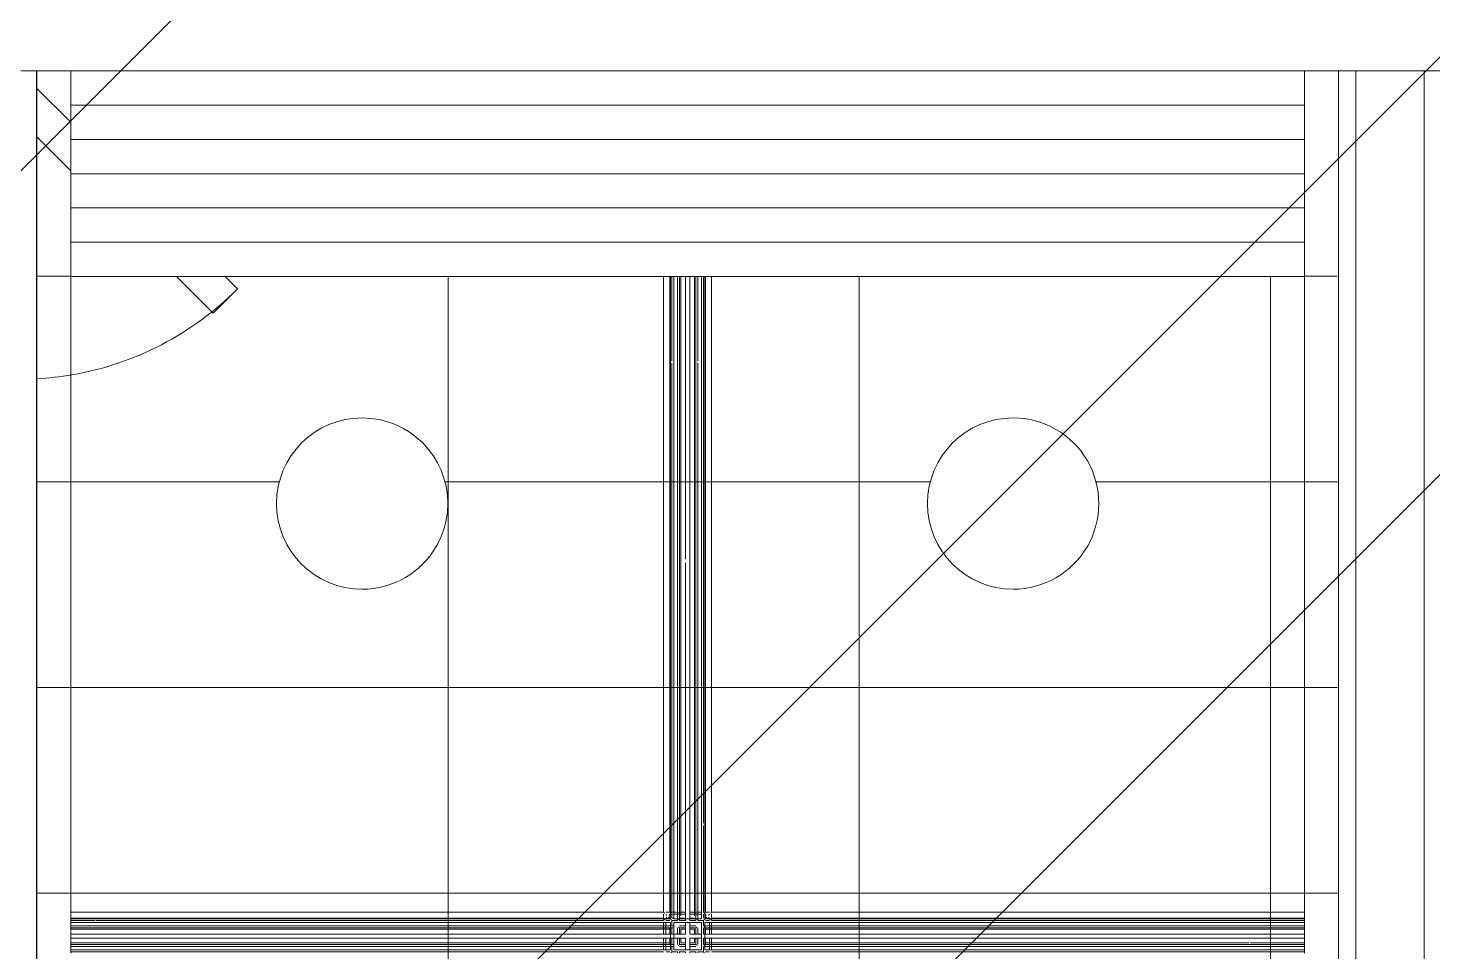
# Model space of a CAD drawing. Header units: millimetres. Extents: x -57519 to 497916, y -349472 to 446842.
# Drawn here: x 316665 to 318715, y 40997 to 42345 of the extents above; entities that cross this region are included whole.
import ezdxf

# ---------------------------------------------------------------- set-up
doc = ezdxf.new("R2010")
doc.units = ezdxf.units.MM
for name, color, linetype, lineweight in [('A-CLNG', 13, 'Continuous', 5), ('A-CLNG-PATT', 13, 'Continuous', 5), ('A-DETL-GENF', 92, 'Continuous', 5), ('A-DOOR', 31, 'Continuous', 5), ('A-DOOR-FRAM', 31, 'Continuous', 5), ('A-FLOR', 192, 'Continuous', 5), ('A-FLOR-PATT', 8, 'Continuous', 5), ('A-WALL', 113, 'Continuous', 20), ('E-LITE-EQPM', 33, 'Continuous', 5)]:
    doc.layers.add(name, color=color, linetype=linetype, lineweight=lineweight)

# ---------------------------------------------------------------- blocks, each defined once
blk = doc.blocks.new('DLN-Access Panel__AP01_ - _AP04a_ 450 x 650 _WH_-16057185-SITE COVERAGE')
at = {"layer": 'A-DOOR'}
for p, q in [((75, 350), (93.2, 368.2)), ((93.2, 368.2), (128.6, 332.8)), ((128.6, 332.8), (75, 279.3)), ((-200, 75), (-150, 125)), ((-79.3, 125), (-129.3, 75)), ((-225, 50), (-187.5, 50)), ((-187.5, 50), (-225, 50)), ((-225, 50), (-187.5, 50)), ((-187.5, 50), (-225, 50)), ((-189.6, 14.6), (-225, 50)), ((235, 50), (-225, 50)), ((-225, 50), (-187.5, 50)), ((-187.5, 50), (-225, 50)), ((-225, 50), (265, 50)), ((-187.5, 50), (225, 50)), ((225, 50), (-187.5, 50)), ((-154.3, 50), (-164, 40.2)), ((225, 50), (235, 50)), ((235, 50), (225, 50)), ((250, 50), (235, 50)), ((265, 50), (250, 50)), ((-166.6, 37.7), (-189.6, 14.6)), ((250, -50), (-225, -50)), ((-200, -50), (-225, -50)), ((-225, -50), (235, -50)), ((-200, -50), (-225, -50)), ((235, -60), (-225, -60)), ((-225, -60), (235, -60)), ((235, -60), (-225, -60)), ((-225, -60), (250.7, -60)), ((198.3, -50), (-200, -50)), ((198.3, -50), (-200, -50)), ((235, -50), (200, -50)), ((235, -50), (200, -50)), ((235, -50), (235, -60)), ((235, -50), (235, -60)), ((250, -50), (235, -50)), ((250.7, -60), (235, -60)), ((265, -50), (250, -50)), ((265, -50), (250, -50)), ((265, -60), (250.7, -60)), ((250.7, -60), (265, -60)), ((265, -60), (265, -50)), ((265, -60), (265, -50))]:
    blk.add_line(p, q, dxfattribs=at)
for start, end in [(9.8006, 45), (3.2752, 9.8006)]:
    blk.add_arc((-225, 50), 450, start, end, dxfattribs=at)
at = {"layer": 'A-DOOR-FRAM'}
for p, q in [((-225, 0), (-225, 50)), ((-225, 50), (225, 50)), ((-225, 0), (-225, 50)), ((-225, 50), (-187.5, 50)), ((250, 50), (-225, 50)), ((-225, 50), (-187.5, 50)), ((-187.5, 50), (225, 50)), ((-187.5, 50), (225, 50)), ((225, 0), (225, 50)), ((225, 50), (235, 50)), ((225, 50), (225, 0)), ((235, 50), (250, 50)), ((250, 50), (250, -50)), ((250, -50), (250, 50)), ((225, 0), (-225, 0)), ((-200, 0), (200, 0)), ((200, 0), (-200, 0)), ((-200, 0), (198.3, 0)), ((200, -50), (200, 0)), ((200, 0), (200, -50)), ((200, 0), (225, 0)), ((-225, 0), (-200, 0)), ((-200, -50), (-200, 0)), ((-200, -50), (-200, 0)), ((-225, -50), (250, -50)), ((-225, -50), (-200, -50)), ((-200, -50), (200, -50)), ((200, -50), (-200, -50)), ((-200, -50), (198.3, -50)), ((200, -50), (235, -50)), ((235, -50), (250, -50))]:
    blk.add_line(p, q, dxfattribs=at)
blk = doc.blocks.new('Ceilings 10 - Ceilings 10-14177161-SITE COVERAGE')
at = {"layer": 'A-CLNG'}
for p, q in [((68829.3, 41982.5), (68829.3, 41055)), ((68830.8, 41982.5), (68829.3, 41982.5)), ((68829.3, 41982.5), (68829.3, 41982.5)), ((68829.3, 41982.5), (68830.8, 41982.5)), ((68839.3, 41982.5), (68830.8, 41982.5)), ((68833.8, 41982.5), (68832.3, 41982.5)), ((68832.3, 41982.5), (68833.8, 41982.5)), ((68839.3, 41982.5), (68833.8, 41982.5)), ((68833.8, 41982.5), (68836.8, 41982.5)), ((68836.8, 41982.5), (68838.3, 41982.5)), ((68838.3, 41982.5), (68838.3, 41055)), ((68838.3, 41982.5), (68838.3, 41982.5)), ((68838.3, 41982.5), (68839.8, 41982.5)), ((68839.3, 41045), (68839.3, 41982.5)), ((68839.3, 41055), (68839.3, 41982.5)), ((68839.3, 41982.5), (68843, 41982.5)), ((68889.3, 41982.5), (68839.3, 41982.5)), ((68839.3, 41982.5), (68839.3, 41045)), ((68839.3, 41982.5), (68839.3, 41055)), ((68843, 41982.5), (68839.8, 41982.5)), ((68841.3, 41982.5), (68839.8, 41982.5)), ((68843, 41982.5), (68841.3, 41982.5)), ((68841.3, 41982.5), (68841.3, 41859.1)), ((68844.3, 41982.5), (68861.3, 41982.5)), ((68850.8, 41982.5), (68844.3, 41982.5)), ((68844.3, 41982.5), (68884.3, 41982.5)), ((68884.3, 41982.5), (68844.3, 41982.5)), ((68844.3, 41045), (68844.3, 41982.5)), ((68844.3, 41982.5), (68844.3, 41045)), ((68849.3, 41055), (68849.3, 41982.5)), ((68849.3, 41982.5), (68854.3, 41982.5)), ((68849.3, 41982.5), (68849.3, 41055)), ((68850.8, 41982.5), (68852.2, 41982.5)), ((68852.2, 41982.5), (68852.3, 41982.5)), ((68852.3, 41055), (68852.3, 41982.5)), ((68854.3, 41982.5), (68852.3, 41982.5)), ((68852.3, 41982.5), (68852.3, 41049.5)), ((68854.3, 41049.5), (68854.3, 41982.5)), ((68854.3, 41982.5), (68854.3, 41049.5)), ((68861.3, 41570), (68861.3, 41982.5)), ((68861.3, 41982.5), (68867.3, 41982.5)), ((68861.3, 41982.5), (68861.3, 41570)), ((68867.3, 41055), (68867.3, 41982.5)), ((68867.3, 41982.5), (68884.3, 41982.5)), ((68867.3, 41982.5), (68867.3, 41049.5)), ((68874.3, 41049.5), (68874.3, 41982.5)), ((68874.3, 41982.5), (68879.3, 41982.5)), ((68876.3, 41982.5), (68874.3, 41982.5)), ((68874.3, 41982.5), (68874.3, 41049.5)), ((68876.3, 41982.5), (68876.3, 41055)), ((68876.3, 41049.5), (68876.3, 41982.5)), ((68876.3, 41982.5), (68876.3, 41982.5)), ((68876.3, 41982.5), (68877.8, 41982.5)), ((68884.3, 41982.5), (68877.8, 41982.5)), ((68879.3, 41982.5), (68879.3, 41859.1)), ((68879.3, 41982.5), (68879.3, 41859.1)), ((68884.3, 41982.5), (68884.3, 41045)), ((68884.3, 41982.5), (68884.3, 41045)), ((68888.8, 41982.5), (68887.3, 41982.5)), ((68887.3, 41982.5), (68887.3, 41184.8)), ((68888.8, 41982.5), (68890.2, 41982.5)), ((68889.3, 41045), (68889.3, 41982.5)), ((68894.8, 41982.5), (68889.3, 41982.5)), ((68897.8, 41982.5), (68889.3, 41982.5)), ((68889.3, 41982.5), (68889.3, 41045)), ((68889.3, 41982.5), (68889.3, 41055)), ((68889.3, 41982.5), (68889.3, 41055)), ((68890.2, 41982.5), (68890.3, 41982.5)), ((68890.3, 41055), (68890.3, 41982.5)), ((68890.3, 41982.5), (68891.8, 41982.5)), ((68891.8, 41982.5), (68894.8, 41982.5)), ((68894.8, 41982.5), (68896.3, 41982.5)), ((68896.3, 41982.5), (68894.8, 41982.5)), ((68897.8, 41982.5), (68898.5, 41982.5)), ((68899.3, 41982.5), (68897.8, 41982.5)), ((68898.5, 41982.5), (68899.2, 41982.5)), ((68899.2, 41982.5), (68899.3, 41982.5)), ((68899.3, 41055), (68899.3, 41982.5)), ((68841.3, 41856), (68841.3, 41055)), ((68879.3, 41856), (68879.3, 41055)), ((68879.3, 41856), (68879.3, 41055)), ((68861.3, 41049.5), (68861.3, 41564.7)), ((68861.3, 41564.7), (68861.3, 41055)), ((68887.3, 41181.5), (68887.3, 41055)), ((68829.3, 41055), (67964.3, 41055)), ((67964.3, 41054.2), (67964.3, 41055)), ((67964.3, 41055), (67964.3, 41054.8)), ((67964.3, 41054.8), (67964.3, 41053.5)), ((67964.3, 41053.5), (67964.3, 41054.2)), ((67964.3, 41045), (67964.3, 41053.5)), ((67964.3, 41050.5), (67964.3, 41052)), ((67964.3, 41052), (67964.3, 41050.5)), ((67964.3, 41047.5), (67964.3, 41050.5)), ((67964.3, 41050.5), (67964.3, 41045)), ((67964.3, 41046), (67964.3, 41047.5)), ((68829.3, 41046), (67964.3, 41046)), ((67964.3, 41044.5), (67964.3, 41046)), ((67964.3, 40995), (67964.3, 41045)), ((67964.3, 41045), (68839.3, 41045)), ((68839.3, 41045), (67964.3, 41045)), ((68829.3, 41045), (67964.3, 41045)), ((68829.3, 41045), (67964.3, 41045)), ((67964.3, 41044.5), (67964.3, 41043)), ((67999.3, 41043), (67964.3, 41043)), ((68829.3, 41043), (68000.6, 41043)), ((68829.3, 41050.5), (68829.3, 41052)), ((68829.3, 41052), (68829.3, 41050.5)), ((68829.3, 41047.5), (68829.3, 41050.5)), ((68829.3, 41050.5), (68829.3, 41045)), ((68829.3, 41046), (68829.3, 41047.5)), ((68829.3, 41044.5), (68829.3, 41046)), ((68833.8, 41055), (68832.3, 41055)), ((68832.3, 41055), (68833.8, 41055)), ((68838.3, 41046), (68832.3, 41046)), ((68832.3, 41046), (68832.3, 41044.5)), ((68832.3, 41045), (68833.8, 41045)), ((68839.3, 41045), (68832.3, 41045)), ((68832.3, 41043), (68833.8, 41043)), ((68838.3, 41043), (68832.3, 41043)), ((68836.8, 41055), (68833.8, 41055)), ((68833.8, 41055), (68839.3, 41055)), ((68839.3, 41045), (68833.8, 41045)), ((68833.8, 41043), (68836.8, 41043)), ((68838.3, 41055), (68836.8, 41055)), ((68836.8, 41043), (68838.3, 41043)), ((68838.3, 41055), (68838.3, 41055)), ((68839.8, 41055), (68838.3, 41055)), ((68838.3, 41052), (68838.3, 41046)), ((68838.3, 41052), (68839.8, 41052)), ((68839.3, 41055), (68843, 41055)), ((68843, 41052), (68839.3, 41052)), ((68839.3, 41052), (68839.3, 41050.5)), ((68839.3, 41045), (68839.3, 41052)), ((68839.3, 41050.5), (68839.3, 41045)), ((68843, 41055), (68839.8, 41055)), ((68843, 41052), (68839.8, 41052)), ((68841.3, 41055), (68843, 41055)), ((68841.3, 41052), (68841.3, 41050.5)), ((68843, 41052), (68841.3, 41052)), ((68841.3, 41052), (68841.3, 41046)), ((68841.3, 41050.5), (68841.3, 41047.5)), ((68841.3, 41047.5), (68841.3, 41046)), ((68841.3, 41046), (68843, 41046)), ((68849.3, 41043), (68841.3, 41043)), ((68841.3, 41035), (68841.3, 41043)), ((68850.8, 41055), (68844.3, 41055)), ((68844.3, 41055), (68861.3, 41055)), ((68850.8, 41052), (68844.3, 41052)), ((68861.3, 41052), (68844.3, 41052)), ((68844.3, 41045), (68884.3, 41045)), ((68884.3, 41045), (68844.3, 41045)), ((68849.3, 41055), (68849.3, 41054.9)), ((68849.3, 41054.9), (68849.3, 41054.5)), ((68849.3, 41054.5), (68849.3, 41053.5)), ((68849.3, 41053.5), (68849.3, 41044.5)), ((68849.3, 41050.5), (68849.3, 41052)), ((68849.3, 41052), (68849.3, 41046)), ((68849.3, 41047.5), (68849.3, 41050.5)), ((68849.3, 41046), (68849.3, 41047.5)), ((68849.3, 41044.5), (68849.3, 41043)), ((68852.2, 41055), (68850.8, 41055)), ((68850.8, 41052), (68852.3, 41052)), ((68852.3, 41055), (68852.2, 41055)), ((68852.3, 41053.5), (68852.3, 41055)), ((68852.3, 41044.5), (68852.3, 41053.5)), ((68852.3, 41046), (68852.3, 41052)), ((68852.3, 41052), (68852.3, 41050.5)), ((68852.3, 41050.5), (68852.3, 41047.5)), ((68852.3, 41047.5), (68852.3, 41046)), ((68861.3, 41046), (68852.3, 41046)), ((68852.3, 41043), (68852.3, 41044.5)), ((68861.3, 41043), (68852.3, 41043)), ((68861.3, 41055), (68861.3, 41053.5)), ((68861.3, 41053.5), (68861.3, 41044.5)), ((68861.3, 41050.5), (68861.3, 41052)), ((68861.3, 41052), (68861.3, 41049.5)), ((68861.3, 41047.5), (68861.3, 41050.5)), ((68861.3, 41046), (68861.3, 41047.5)), ((68861.3, 41044.9), (68861.3, 41046)), ((68861.3, 41044.5), (68861.3, 41044.9)), ((68861.3, 41044.5), (68861.3, 41043)), ((68867.3, 41055), (68883.9, 41055)), ((68867.3, 41053.5), (68867.3, 41055)), ((68867.3, 41044.5), (68867.3, 41053.5)), ((68867.3, 41052), (68867.3, 41050.5)), ((68884, 41052), (68867.3, 41052)), ((68867.3, 41049.5), (68867.3, 41052)), ((68867.3, 41050.5), (68867.3, 41047.5)), ((68867.3, 41047.5), (68867.3, 41046)), ((68876.3, 41046), (68867.3, 41046)), ((68867.3, 41046), (68867.3, 41044.9)), ((68867.3, 41044.9), (68867.3, 41044.5)), ((68867.3, 41043), (68867.3, 41044.5)), ((68876.3, 41043), (68867.3, 41043)), ((68876.3, 41055), (68876.3, 41055)), ((68877.8, 41055), (68876.3, 41055)), ((68876.3, 41055), (68876.3, 41053.5)), ((68876.3, 41053.5), (68876.3, 41044.5)), ((68876.3, 41052), (68876.3, 41046)), ((68876.3, 41050.5), (68876.3, 41052)), ((68876.3, 41052), (68877.8, 41052)), ((68876.3, 41047.5), (68876.3, 41050.5)), ((68876.3, 41046), (68876.3, 41047.5)), ((68876.3, 41044.5), (68876.3, 41043)), ((68883.9, 41055), (68877.8, 41055)), ((68884, 41052), (68877.8, 41052)), ((68879.3, 41054.9), (68879.3, 41055)), ((68879.3, 41053.5), (68879.3, 41054.9)), ((68879.3, 41044.5), (68879.3, 41053.5)), ((68879.3, 41052), (68879.3, 41050.5)), ((68879.3, 41052), (68879.3, 41046)), ((68879.3, 41050.5), (68879.3, 41047.5)), ((68879.3, 41047.5), (68879.3, 41046)), ((68879.3, 41043), (68879.3, 41044.5)), ((68887.3, 41043), (68879.3, 41043)), ((68887.3, 41050.5), (68887.3, 41052)), ((68887.3, 41052), (68887.3, 41046)), ((68887.3, 41047.5), (68887.3, 41050.5)), ((68887.3, 41046), (68887.3, 41047.5)), ((68887.3, 41043), (68887.3, 41035)), ((68890.2, 41055), (68888.8, 41055)), ((68888.8, 41052), (68890.3, 41052)), ((68889.3, 41055), (68894.8, 41055)), ((68889.3, 41050.5), (68889.3, 41052)), ((68889.3, 41052), (68889.3, 41049.5)), ((68889.3, 41049.5), (68889.3, 41050.5)), ((68889.3, 41045), (68889.3, 41049.5)), ((68889.3, 41049.5), (68889.3, 41045)), ((68889.3, 41045), (69764.3, 41045)), ((69764.3, 41045), (68889.3, 41045)), ((68894.8, 41045), (68889.3, 41045)), ((68896.3, 41045), (68889.3, 41045)), ((68890.3, 41055), (68890.2, 41055)), ((68891.8, 41055), (68890.3, 41055)), ((68890.3, 41049.5), (68890.3, 41052)), ((68890.3, 41046), (68890.3, 41049.5)), ((68896.3, 41046), (68890.3, 41046)), ((68890.3, 41043), (68891.8, 41043)), ((68896.3, 41043), (68890.3, 41043)), ((68894.8, 41055), (68891.8, 41055)), ((68891.8, 41043), (68894.8, 41043)), ((68894.8, 41055), (68896.3, 41055)), ((68896.3, 41055), (68894.8, 41055)), ((68894.8, 41045), (68896.3, 41045)), ((68894.8, 41043), (68896.3, 41043)), ((68896.3, 41044.5), (68896.3, 41046)), ((69764.3, 41055), (68899.3, 41055)), ((68899.3, 41052), (68899.3, 41050.5)), ((68899.3, 41050.5), (68899.3, 41052)), ((68899.3, 41050.5), (68899.3, 41047.5)), ((68899.3, 41045), (68899.3, 41050.5)), ((68899.3, 41047.5), (68899.3, 41046)), ((69764.3, 41046), (68899.3, 41046)), ((68899.3, 41046), (68899.3, 41044.5)), ((69764.3, 41045), (68899.3, 41045)), ((69764.3, 41045), (68899.3, 41045)), ((69764.3, 41043), (68899.3, 41043)), ((69764.3, 41054.8), (69764.3, 41055)), ((69764.3, 41055), (69764.3, 41053.5)), ((69764.3, 41053.5), (69764.3, 41054.8)), ((69764.3, 41053.5), (69764.3, 41045)), ((69764.3, 41050.5), (69764.3, 41052)), ((69764.3, 41052), (69764.3, 41050.5)), ((69764.3, 41045), (69764.3, 41050.5)), ((69764.3, 41050.5), (69764.3, 41047.5)), ((69764.3, 41047.5), (69764.3, 41046)), ((69764.3, 41046), (69764.3, 41044.5)), ((69764.3, 41045), (69764.3, 40995)), ((69764.3, 41043), (69764.3, 41044.5)), ((67964.3, 41033.5), (67964.3, 41040)), ((67964.3, 41040), (67964.3, 41023)), ((67964.3, 41040), (67964.3, 41000)), ((67964.3, 41000), (67964.3, 41040)), ((67964.3, 41040), (68839.3, 41040)), ((68839.3, 41040), (67964.3, 41040)), ((67964.3, 41035), (67964.3, 41030)), ((68829.3, 41035), (67964.3, 41035)), ((68829.3, 41035), (67964.3, 41035)), ((67964.3, 41032), (67964.3, 41033.5)), ((67964.3, 41032), (68829.3, 41032)), ((67964.3, 41030), (67964.3, 41032)), ((68839.3, 41032), (67964.3, 41032)), ((68839.3, 41030), (67964.3, 41030)), ((68839.3, 41030), (67964.3, 41030)), ((67964.3, 41023), (67964.3, 41017)), ((68829.3, 41023), (67964.3, 41023)), ((68839.3, 41023), (67964.3, 41023)), ((68829.3, 41033.5), (68829.3, 41040)), ((68829.3, 41040), (68829.3, 41023)), ((68829.3, 41035), (68829.3, 41035)), ((68829.3, 41035), (68830.8, 41035)), ((68839.3, 41035), (68829.3, 41035)), ((68829.3, 41032), (68829.3, 41033.5)), ((68830.8, 41032), (68829.3, 41032)), ((68829.3, 41023), (68830.8, 41023)), ((68839.3, 41035), (68830.8, 41035)), ((68830.8, 41032), (68839.3, 41032)), ((68839.3, 41023), (68830.8, 41023)), ((68832.3, 41040), (68832.3, 41033.5)), ((68832.3, 41023), (68832.3, 41040)), ((68838.3, 41035), (68832.3, 41035)), ((68833.8, 41035), (68832.3, 41035)), ((68832.3, 41033.5), (68832.3, 41032)), ((68832.3, 41032), (68838.3, 41032)), ((68832.3, 41032), (68833.8, 41032)), ((68833.8, 41023), (68832.3, 41023)), ((68839.3, 41023), (68832.3, 41023)), ((68836.8, 41035), (68833.8, 41035)), ((68833.8, 41032), (68836.8, 41032)), ((68836.8, 41023), (68833.8, 41023)), ((68838.3, 41035), (68836.8, 41035)), ((68836.8, 41032), (68838.3, 41032)), ((68838.3, 41023), (68836.8, 41023)), ((68838.3, 41032), (68838.3, 41023)), ((68839.4, 41023), (68838.3, 41023)), ((68839.3, 41040), (68839.3, 41000)), ((68839.3, 41000), (68839.3, 41040)), ((68839.8, 41023), (68839.4, 41023)), ((68839.8, 41035), (68841.3, 41035)), ((68841.3, 41032), (68839.8, 41032)), ((68839.8, 41023), (68841.3, 41023)), ((68839.8, 41023), (68843, 41023)), ((68843, 41035), (68841.3, 41035)), ((68843, 41032), (68841.3, 41032)), ((68841.3, 41032), (68841.3, 41023)), ((68841.3, 41023), (68843, 41023)), ((68844.3, 41040), (68884.3, 41040)), ((68844.3, 41000), (68844.3, 41040)), ((68844.3, 41040), (68844.3, 41000)), ((68884.3, 41040), (68844.3, 41040)), ((68844.3, 41023), (68850.8, 41023)), ((68861.3, 41023), (68844.3, 41023)), ((68861.3, 41023), (68844.3, 41023)), ((68849.3, 41030), (68849.3, 41032)), ((68849.3, 41032), (68849.3, 41023)), ((68849.3, 41023), (68849.3, 41030)), ((68854.3, 41023), (68849.3, 41023)), ((68852.3, 41023), (68850.8, 41023)), ((68861.3, 41035), (68852.3, 41035)), ((68854.3, 41035), (68852.3, 41035)), ((68852.3, 41032), (68861.3, 41032)), ((68852.3, 41023), (68852.3, 41032)), ((68852.3, 41032), (68852.3, 41023)), ((68861.3, 41032), (68852.3, 41032)), ((68852.3, 41023), (68854.3, 41023)), ((68861.3, 41035), (68854.3, 41035)), ((68861.3, 41030), (68854.3, 41030)), ((68861.3, 41030), (68854.3, 41030)), ((68854.3, 41023), (68854.3, 41030)), ((68854.3, 41030), (68854.3, 41023)), ((68861.3, 41033.5), (68861.3, 41040)), ((68861.3, 41023), (68861.3, 41040)), ((68861.3, 41040), (68861.3, 41023)), ((68861.3, 41035), (68861.3, 41030)), ((68861.3, 41032), (68861.3, 41033.5)), ((68861.3, 41030), (68861.3, 41032)), ((68867.3, 41040), (68867.3, 41033.5)), ((68867.3, 41023), (68867.3, 41040)), ((68867.3, 41040), (68867.3, 41023)), ((68876.3, 41035), (68867.3, 41035)), ((68867.3, 41030), (68867.3, 41035)), ((68874.3, 41035), (68867.3, 41035)), ((68867.3, 41033.5), (68867.3, 41032)), ((68867.3, 41032), (68876.3, 41032)), ((68867.3, 41032), (68867.3, 41030)), ((68876.3, 41032), (68867.3, 41032)), ((68874.3, 41030), (68867.3, 41030)), ((68874.3, 41030), (68867.3, 41030)), ((68884.3, 41023), (68867.3, 41023)), ((68884.3, 41023), (68867.3, 41023)), ((68876.3, 41035), (68874.3, 41035)), ((68874.3, 41023), (68874.3, 41030)), ((68874.3, 41030), (68874.3, 41023)), ((68874.3, 41023), (68876.3, 41023)), ((68879.3, 41023), (68874.3, 41023)), ((68876.3, 41032), (68876.3, 41023)), ((68876.3, 41023), (68876.3, 41032)), ((68877.8, 41023), (68876.3, 41023)), ((68877.8, 41023), (68884.3, 41023)), ((68879.3, 41032), (68879.3, 41030)), ((68879.3, 41032), (68879.3, 41023)), ((68879.3, 41030), (68879.3, 41023)), ((68884.3, 41040), (68884.3, 41000)), ((68884.3, 41000), (68884.3, 41040)), ((68887.3, 41035), (68888.8, 41035)), ((68888.8, 41032), (68887.3, 41032)), ((68887.3, 41032), (68887.3, 41023)), ((68887.3, 41023), (68888.8, 41023)), ((68889.2, 41023), (68888.8, 41023)), ((68890.3, 41023), (68889.2, 41023)), ((68889.3, 41000), (68889.3, 41040)), ((68889.3, 41040), (69764.3, 41040)), ((68889.3, 41040), (68889.3, 41000)), ((69764.3, 41040), (68889.3, 41040)), ((68897.8, 41035), (68889.3, 41035)), ((68899.3, 41035), (68889.3, 41035)), ((68889.3, 41032), (68897.8, 41032)), ((69764.3, 41032), (68889.3, 41032)), ((69764.3, 41030), (68889.3, 41030)), ((69764.3, 41030), (68889.3, 41030)), ((68896.3, 41023), (68889.3, 41023)), ((68897.8, 41023), (68889.3, 41023)), ((69764.3, 41023), (68889.3, 41023)), ((68896.3, 41035), (68890.3, 41035)), ((68891.8, 41035), (68890.3, 41035)), ((68890.3, 41032), (68896.3, 41032)), ((68890.3, 41023), (68890.3, 41032)), ((68890.3, 41032), (68891.8, 41032)), ((68891.8, 41023), (68890.3, 41023)), ((68894.8, 41035), (68891.8, 41035)), ((68891.8, 41032), (68894.8, 41032)), ((68894.8, 41023), (68891.8, 41023)), ((68896.3, 41035), (68894.8, 41035)), ((68894.8, 41032), (68896.3, 41032)), ((68896.3, 41023), (68894.8, 41023)), ((68896.3, 41033.5), (68896.3, 41039.7)), ((68896.3, 41039.7), (68896.3, 41023)), ((68896.3, 41032), (68896.3, 41033.5)), ((68897.8, 41035), (68899.2, 41035)), ((68899.3, 41032), (68897.8, 41032)), ((68897.8, 41023), (68899.3, 41023)), ((68899.2, 41035), (68899.3, 41035)), ((68899.3, 41039.5), (68899.3, 41033.5)), ((68899.3, 41023), (68899.3, 41039.5)), ((69764.3, 41035), (68899.3, 41035)), ((69764.3, 41035), (68899.3, 41035)), ((68899.3, 41033.5), (68899.3, 41032)), ((68899.3, 41032), (69764.3, 41032)), ((69764.3, 41023), (68899.3, 41023)), ((69764.3, 41023), (69764.3, 41040)), ((69764.3, 41040), (69764.3, 41033.5)), ((69764.3, 41040), (69764.3, 41000)), ((69764.3, 41000), (69764.3, 41040)), ((69764.3, 41030), (69764.3, 41035)), ((69764.3, 41033.5), (69764.3, 41032)), ((69764.3, 41032), (69764.3, 41030)), ((69764.3, 41017), (69764.3, 41023)), ((67964.3, 41017), (67964.3, 41000)), ((67964.3, 41017), (68829.3, 41017)), ((68839.3, 41017), (67964.3, 41017)), ((67964.3, 41008), (67964.3, 41010)), ((67964.3, 41010), (67964.3, 41005)), ((67964.3, 41010), (68839.3, 41010)), ((68839.3, 41010), (67964.3, 41010)), ((68829.3, 41008), (67964.3, 41008)), ((67964.3, 41006.5), (67964.3, 41008)), ((67964.3, 41008), (68839.3, 41008)), ((67964.3, 41000), (67964.3, 41006.5)), ((67964.3, 41005), (68829.3, 41005)), ((68829.3, 41005), (67964.3, 41005)), ((68829.3, 41017), (68829.3, 41000.4)), ((68830.8, 41017), (68829.3, 41017)), ((68829.3, 41006.5), (68829.3, 41008)), ((68829.3, 41008), (68830.8, 41008)), ((68829.3, 41000.4), (68829.3, 41006.5)), ((68829.3, 41005), (68839.3, 41005)), ((68829.3, 41005), (68829.3, 41005)), ((68830.8, 41005), (68829.3, 41005)), ((68830.8, 41017), (68839.3, 41017)), ((68839.3, 41008), (68830.8, 41008)), ((68839.3, 41005), (68830.8, 41005)), ((68832.3, 41000.3), (68832.3, 41017)), ((68832.3, 41017), (68839.3, 41017)), ((68832.3, 41017), (68833.8, 41017)), ((68838.3, 41008), (68832.3, 41008)), ((68832.3, 41008), (68832.3, 41006.5)), ((68833.8, 41008), (68832.3, 41008)), ((68832.3, 41006.5), (68832.3, 41000.3)), ((68832.3, 41005), (68833, 41005)), ((68838.3, 41005), (68832.3, 41005)), ((68833, 41005), (68833.8, 41005)), ((68833.8, 41017), (68836.8, 41017)), ((68836.8, 41008), (68833.8, 41008)), ((68833.8, 41005), (68836.8, 41005)), ((68836.8, 41017), (68838.3, 41017)), ((68838.3, 41008), (68836.8, 41008)), ((68836.8, 41005), (68838.3, 41005)), ((68838.3, 41017), (68838.3, 41008)), ((68838.3, 41017), (68839.4, 41017)), ((68839.4, 41017), (68839.8, 41017)), ((68843, 41017), (68839.8, 41017)), ((68841.3, 41017), (68839.8, 41017)), ((68839.8, 41008), (68841.3, 41008)), ((68841.3, 41005), (68839.8, 41005)), ((68843, 41017), (68841.3, 41017)), ((68841.3, 41017), (68841.3, 41008)), ((68841.3, 41008), (68843, 41008)), ((68843, 41005), (68841.3, 41005)), ((68841.3, 40997), (68841.3, 41005)), ((68844.3, 41017), (68861.3, 41017)), ((68861.3, 41017), (68844.3, 41017)), ((68850.8, 41017), (68844.3, 41017)), ((68849.3, 41010), (68849.3, 41017)), ((68849.3, 41017), (68854.3, 41017)), ((68849.3, 41017), (68849.3, 41008)), ((68849.3, 41008), (68849.3, 41010)), ((68850.8, 41017), (68852.3, 41017)), ((68852.3, 41008), (68852.3, 41017)), ((68854.3, 41017), (68852.3, 41017)), ((68852.3, 41017), (68852.3, 41008)), ((68861.3, 41008), (68852.3, 41008)), ((68852.3, 41008), (68861.3, 41008)), ((68852.3, 41005), (68854.3, 41005)), ((68861.3, 41005), (68852.3, 41005)), ((68854.3, 41010), (68854.3, 41017)), ((68854.3, 41017), (68854.3, 41010)), ((68854.3, 41010), (68861.3, 41010)), ((68861.3, 41010), (68854.3, 41010)), ((68854.3, 41005), (68861.3, 41005)), ((68861.3, 41017), (68861.3, 41000)), ((68861.3, 41000), (68861.3, 41017)), ((68861.3, 41010), (68861.3, 41005)), ((68861.3, 41008), (68861.3, 41010)), ((68861.3, 41006.5), (68861.3, 41008)), ((68861.3, 41000), (68861.3, 41006.5)), ((68867.3, 41000), (68867.3, 41017)), ((68867.3, 41017), (68884.3, 41017)), ((68884.3, 41017), (68867.3, 41017)), ((68867.3, 41017), (68867.3, 41000)), ((68867.3, 41005), (68867.3, 41010)), ((68867.3, 41010), (68874.3, 41010)), ((68867.3, 41010), (68867.3, 41008)), ((68874.3, 41010), (68867.3, 41010)), ((68876.3, 41008), (68867.3, 41008)), ((68867.3, 41008), (68876.3, 41008)), ((68867.3, 41008), (68867.3, 41006.5)), ((68867.3, 41006.5), (68867.3, 41000)), ((68867.3, 41005), (68874.3, 41005)), ((68876.3, 41005), (68867.3, 41005)), ((68874.3, 41010), (68874.3, 41017)), ((68874.3, 41017), (68879.3, 41017)), ((68876.3, 41017), (68874.3, 41017)), ((68874.3, 41017), (68874.3, 41010)), ((68874.3, 41005), (68876.3, 41005)), ((68876.3, 41017), (68876.3, 41008)), ((68876.3, 41008), (68876.3, 41017)), ((68876.3, 41017), (68877.8, 41017)), ((68884.3, 41017), (68877.8, 41017)), ((68879.3, 41017), (68879.3, 41010)), ((68879.3, 41017), (68879.3, 41008)), ((68879.3, 41010), (68879.3, 41008)), ((68888.8, 41017), (68887.3, 41017)), ((68887.3, 41017), (68887.3, 41008)), ((68887.3, 41008), (68888.8, 41008)), ((68888.8, 41005), (68887.3, 41005)), ((68887.3, 41005), (68887.3, 40997)), ((68888.8, 41017), (68889.2, 41017)), ((68889.2, 41017), (68890.3, 41017)), ((68889.3, 41017), (68896.3, 41017)), ((68889.3, 41017), (68897.8, 41017)), ((69764.3, 41017), (68889.3, 41017)), ((68889.3, 41010), (69683, 41010)), ((69683, 41010), (68889.3, 41010)), ((68889.3, 41008), (69764.3, 41008)), ((68897.8, 41008), (68889.3, 41008)), ((68897.8, 41005), (68889.3, 41005)), ((68889.3, 41005), (68899.3, 41005)), ((68890.3, 41008), (68890.3, 41017)), ((68890.3, 41017), (68891.8, 41017)), ((68896.3, 41008), (68890.3, 41008)), ((68891.8, 41008), (68890.3, 41008)), ((68890.3, 41005), (68891.8, 41005)), ((68896.3, 41005), (68890.3, 41005)), ((68891.8, 41017), (68894.8, 41017)), ((68894.8, 41008), (68891.8, 41008)), ((68891.8, 41005), (68894.8, 41005)), ((68894.8, 41017), (68896.3, 41017)), ((68896.3, 41008), (68894.8, 41008)), ((68894.8, 41005), (68896.3, 41005)), ((68896.3, 41017), (68896.3, 41000)), ((68896.3, 41006.5), (68896.3, 41008)), ((68896.3, 41000), (68896.3, 41006.5)), ((68899.3, 41017), (68897.8, 41017)), ((68897.8, 41008), (68899.3, 41008)), ((68899.2, 41005), (68897.8, 41005)), ((68899.3, 41005), (68899.2, 41005)), ((68899.3, 41000), (68899.3, 41017)), ((68899.3, 41017), (69764.3, 41017)), ((69764.3, 41008), (68899.3, 41008)), ((68899.3, 41008), (68899.3, 41006.5)), ((68899.3, 41006.5), (68899.3, 41000)), ((68899.3, 41005), (69764.3, 41005)), ((69764.3, 41005), (68899.3, 41005)), ((69685.5, 41010), (69764.3, 41010)), ((69764.3, 41010), (69685.5, 41010)), ((69764.3, 41000), (69764.3, 41017)), ((69764.3, 41005), (69764.3, 41010)), ((69764.3, 41010), (69764.3, 41008)), ((69764.3, 41008), (69764.3, 41006.5)), ((69764.3, 41006.5), (69764.3, 41000)), ((68839.3, 41000), (67964.3, 41000)), ((68839.3, 41000), (67964.3, 41000)), ((67964.3, 40997), (67964.3, 40995.5)), ((68829.3, 40997), (67964.3, 40997)), ((68838.3, 40997), (68832.3, 40997)), ((68833.8, 40997), (68832.3, 40997)), ((68836.8, 40997), (68833.8, 40997)), ((68838.3, 40997), (68836.8, 40997)), ((68849.3, 40997), (68841.3, 40997)), ((68884.3, 41000), (68844.3, 41000)), ((68884.3, 41000), (68844.3, 41000)), ((68849.3, 40997), (68849.3, 40995.5)), ((68861.3, 40997), (68852.3, 40997)), ((68852.3, 40995.5), (68852.3, 40997)), ((68861.3, 40997), (68861.3, 40995.5)), ((68876.3, 40997), (68867.3, 40997)), ((68867.3, 40995.5), (68867.3, 40997)), ((68876.3, 40997), (68876.3, 40995.5)), ((68887.3, 40997), (68879.3, 40997)), ((68879.3, 40995.5), (68879.3, 40997)), ((69764.3, 41000), (68889.3, 41000)), ((69764.3, 41000), (68889.3, 41000)), ((68896.3, 40997), (68890.3, 40997)), ((68891.8, 40997), (68890.3, 40997)), ((68894.8, 40997), (68891.8, 40997)), ((68896.3, 40997), (68894.8, 40997)), ((69764.3, 40997), (68899.3, 40997)), ((69764.3, 40995.5), (69764.3, 40997))]:
    blk.add_line(p, q, dxfattribs=at)
for points in [[(68829.3, 41054.9), (68829.3, 41054.9), (68829.3, 41055), (68829.3, 41055), (68829.3, 41055)], [(68829.3, 41055), (68829.3, 41055), (68829.3, 41055), (68829.3, 41054.9), (68829.3, 41054.9)], [(68829.3, 41054.9), (68829.4, 41054.9), (68829.4, 41054.9), (68829.5, 41054.8), (68829.5, 41054.8)], [(68829.3, 41043), (68829.3, 41043), (68829.3, 41043), (68829.3, 41043), (68829.3, 41043)], [(68833.2, 41046.9), (68833.2, 41046.9), (68833.1, 41046.8), (68833, 41046.6), (68832.8, 41046.5), (68832.7, 41046.4), (68832.6, 41046.3), (68832.5, 41046.2), (68832.4, 41046.1), (68832.3, 41046), (68832.3, 41046), (68832.3, 41046), (68832.3, 41046)], [(68833.8, 41047.5), (68833.7, 41047.4), (68833.5, 41047.2), (68833.3, 41047), (68833.2, 41046.9)], [(68836.8, 41050.5), (68836.9, 41050.6), (68837.1, 41050.8), (68837.3, 41051), (68837.4, 41051.1)], [(68837.4, 41051.1), (68837.4, 41051.1), (68837.5, 41051.2), (68837.6, 41051.3), (68837.8, 41051.5), (68837.9, 41051.6), (68838, 41051.7), (68838.1, 41051.8), (68838.2, 41051.9), (68838.2, 41051.9), (68838.3, 41052), (68838.3, 41052), (68838.3, 41052)], [(68841.2, 41054.9), (68841.3, 41054.9), (68841.3, 41055), (68841.3, 41055), (68841.3, 41055)], [(68851.4, 41045.1), (68851.3, 41045), (68851.1, 41044.8), (68850.9, 41044.6), (68850.8, 41044.5)], [(68852.3, 41046), (68852.3, 41046), (68852.3, 41046), (68852.2, 41045.9), (68852.2, 41045.9), (68852.1, 41045.8), (68852, 41045.7), (68851.9, 41045.6), (68851.8, 41045.5), (68851.6, 41045.3), (68851.5, 41045.2), (68851.4, 41045.1), (68851.4, 41045.1)], [(68877.2, 41045.1), (68877.2, 41045.1), (68877.1, 41045.2), (68877, 41045.3), (68876.8, 41045.5), (68876.7, 41045.6), (68876.6, 41045.7), (68876.5, 41045.8), (68876.4, 41045.9), (68876.3, 41045.9), (68876.3, 41046), (68876.3, 41046), (68876.3, 41046)], [(68877.8, 41044.5), (68877.7, 41044.6), (68877.5, 41044.8), (68877.3, 41045), (68877.2, 41045.1)], [(68887.3, 41055), (68887.3, 41055), (68887.3, 41055), (68887.3, 41054.9), (68887.3, 41054.9)], [(68889.4, 41045.1), (68889.3, 41045), (68889.1, 41044.8), (68888.9, 41044.6), (68888.8, 41044.5)], [(68890.3, 41046), (68890.3, 41046), (68890.3, 41046), (68890.2, 41045.9), (68890.2, 41045.9), (68890.1, 41045.8), (68890, 41045.7), (68889.9, 41045.6), (68889.8, 41045.5), (68889.6, 41045.3), (68889.5, 41045.2), (68889.4, 41045.1), (68889.4, 41045.1)], [(68890.3, 41052), (68890.3, 41052), (68890.3, 41052), (68890.3, 41051.9), (68890.4, 41051.9), (68890.5, 41051.8), (68890.6, 41051.7), (68890.7, 41051.6), (68890.8, 41051.5), (68891, 41051.3), (68891.1, 41051.2), (68891.2, 41051.1), (68891.2, 41051.1)], [(68891.2, 41051.1), (68891.3, 41051), (68891.5, 41050.8), (68891.7, 41050.6), (68891.8, 41050.5)], [(68895.4, 41046.9), (68895.3, 41047), (68895.1, 41047.2), (68894.9, 41047.4), (68894.8, 41047.5)], [(68896.3, 41046), (68896.3, 41046), (68896.3, 41046), (68896.2, 41046), (68896.2, 41046.1), (68896.1, 41046.2), (68896, 41046.3), (68895.9, 41046.4), (68895.8, 41046.5), (68895.6, 41046.6), (68895.5, 41046.8), (68895.4, 41046.9), (68895.4, 41046.9)], [(68899.1, 41054.8), (68899.1, 41054.8), (68899.2, 41054.9), (68899.2, 41054.9), (68899.2, 41054.9)], [(68899.3, 41055), (68899.3, 41055), (68899.3, 41055), (68899.3, 41054.9), (68899.2, 41054.9)], [(68899.2, 41054.9), (68899.3, 41054.9), (68899.3, 41055), (68899.3, 41055), (68899.3, 41055)], [(68899.3, 41043), (68899.3, 41043), (68899.3, 41043), (68899.3, 41043), (68899.2, 41043)], [(68838.3, 41032), (68838.3, 41032), (68838.3, 41032), (68838.3, 41032), (68838.4, 41032.1), (68838.5, 41032.2), (68838.6, 41032.3), (68838.7, 41032.4), (68838.8, 41032.5), (68839, 41032.6), (68839.1, 41032.8), (68839.2, 41032.9), (68839.2, 41032.9)], [(68839.2, 41032.9), (68839.3, 41033), (68839.5, 41033.2), (68839.7, 41033.4), (68839.8, 41033.5)], [(68850.8, 41033.5), (68850.9, 41033.4), (68851, 41033.3), (68851.1, 41033.2)], [(68851.1, 41033.2), (68851.2, 41033.1), (68851.3, 41033), (68851.4, 41032.9)], [(68851.4, 41032.9), (68851.4, 41032.9), (68851.5, 41032.8), (68851.6, 41032.7), (68851.6, 41032.6)], [(68851.6, 41032.6), (68851.7, 41032.6), (68851.8, 41032.5), (68851.9, 41032.4), (68852, 41032.3), (68852.1, 41032.2), (68852.1, 41032.2)], [(68852.1, 41032.2), (68852.1, 41032.2), (68852.2, 41032.1), (68852.2, 41032.1), (68852.2, 41032)], [(68852.2, 41032), (68852.3, 41032), (68852.3, 41032), (68852.3, 41032), (68852.3, 41032)], [(68888.8, 41033.5), (68888.9, 41033.4), (68889.1, 41033.2), (68889.3, 41033), (68889.4, 41032.9)], [(68889.4, 41032.9), (68889.4, 41032.9), (68889.5, 41032.8), (68889.6, 41032.6), (68889.8, 41032.5), (68889.9, 41032.4), (68890, 41032.3), (68890.1, 41032.2), (68890.2, 41032.1), (68890.2, 41032), (68890.3, 41032), (68890.3, 41032), (68890.3, 41032)], [(68839.2, 41007.1), (68839.2, 41007.1), (68839.1, 41007.2), (68839, 41007.3), (68838.8, 41007.5), (68838.7, 41007.6), (68838.6, 41007.7), (68838.5, 41007.8), (68838.4, 41007.9), (68838.3, 41007.9), (68838.3, 41008), (68838.3, 41008), (68838.3, 41008)], [(68839.8, 41006.5), (68839.7, 41006.6), (68839.5, 41006.8), (68839.3, 41007), (68839.2, 41007.1)], [(68876.3, 41007.9), (68876.3, 41007.9), (68876.3, 41008), (68876.3, 41008), (68876.3, 41008)], [(68877.8, 41006.5), (68877.7, 41006.6), (68877.6, 41006.7), (68877.5, 41006.8)], [(68889.4, 41007.1), (68889.3, 41007), (68889.1, 41006.8), (68888.9, 41006.6), (68888.8, 41006.5)], [(68890.3, 41008), (68890.3, 41008), (68890.3, 41008), (68890.2, 41007.9), (68890.2, 41007.9), (68890.1, 41007.8), (68890, 41007.7), (68889.9, 41007.6), (68889.8, 41007.5), (68889.6, 41007.3), (68889.5, 41007.2), (68889.4, 41007.1), (68889.4, 41007.1)], [(68829.3, 40997), (68829.3, 40997), (68829.3, 40997), (68829.3, 40996.9), (68829.3, 40996.9)], [(68899.2, 40996.9), (68899.3, 40996.9), (68899.3, 40997), (68899.3, 40997), (68899.3, 40997)]]:
    blk.add_open_spline(points, degree=3, dxfattribs=at)
for points, knots in [([(68830.8, 41053.5), (68830.7, 41053.6), (68830.5, 41053.8), (68830.3, 41054), (68830.1, 41054.2), (68830, 41054.3), (68829.8, 41054.5), (68829.7, 41054.6), (68829.6, 41054.7), (68829.5, 41054.8), (68829.4, 41054.9), (68829.4, 41054.9), (68829.3, 41054.9)], [0, 0, 0, 0, 0.1428571, 0.2857143, 0.3571429, 0.4285714, 0.5, 0.5714286, 0.6428571, 0.7142857, 0.7857143, 0.8571429, 0.8571429, 0.8571429, 0.8571429]), ([(68830.8, 41044.5), (68830.7, 41044.4), (68830.5, 41044.2), (68830.3, 41044), (68830.1, 41043.8), (68830, 41043.6), (68829.8, 41043.5), (68829.7, 41043.4), (68829.6, 41043.3), (68829.5, 41043.2), (68829.4, 41043.1), (68829.4, 41043.1), (68829.3, 41043)], [0, 0, 0, 0, 0.1428571, 0.2857143, 0.3571429, 0.4285714, 0.5, 0.5714286, 0.6428571, 0.7142857, 0.7857143, 0.8571429, 0.8571429, 0.8571429, 0.8571429]), ([(68829.5, 41054.8), (68829.5, 41054.8), (68829.6, 41054.7), (68829.7, 41054.6), (68829.8, 41054.5), (68830, 41054.3), (68830.1, 41054.2), (68830.3, 41054), (68830.5, 41053.8), (68830.7, 41053.6), (68830.8, 41053.5)], [0.2857143, 0.2857143, 0.2857143, 0.2857143, 0.3571429, 0.4285714, 0.5, 0.5714286, 0.6428571, 0.7142857, 0.8571429, 1, 1, 1, 1]), ([(68832.3, 41052), (68832.3, 41052), (68832.3, 41052), (68832.3, 41051.9), (68832.4, 41051.9), (68832.5, 41051.8), (68832.6, 41051.7), (68832.7, 41051.6), (68832.8, 41051.5), (68833, 41051.3), (68833.1, 41051.2), (68833.3, 41051), (68833.5, 41050.8), (68833.7, 41050.6), (68833.8, 41050.5)], [0, 0, 0, 0, 0.071429, 0.142857, 0.214286, 0.285714, 0.357143, 0.428571, 0.5, 0.571429, 0.642857, 0.714286, 0.857143, 1, 1, 1, 1]), ([(68833.8, 41050.5), (68833.7, 41050.6), (68833.5, 41050.8), (68833.3, 41051), (68833.1, 41051.2), (68833, 41051.3), (68832.8, 41051.5), (68832.7, 41051.6), (68832.6, 41051.7), (68832.5, 41051.8), (68832.4, 41051.9), (68832.3, 41051.9), (68832.3, 41052), (68832.3, 41052), (68832.3, 41052)], [0, 0, 0, 0, 0.142857, 0.285714, 0.357143, 0.428571, 0.5, 0.571429, 0.642857, 0.714286, 0.785714, 0.857143, 0.928571, 1, 1, 1, 1]), ([(68838.3, 41046), (68838.3, 41046), (68838.3, 41046), (68838.2, 41046), (68838.2, 41046.1), (68838.1, 41046.2), (68838, 41046.3), (68837.9, 41046.4), (68837.8, 41046.5), (68837.6, 41046.6), (68837.5, 41046.8), (68837.3, 41047), (68837.1, 41047.2), (68836.9, 41047.4), (68836.8, 41047.5)], [0, 0, 0, 0, 0.071429, 0.142857, 0.214286, 0.285714, 0.357143, 0.428571, 0.5, 0.571429, 0.642857, 0.714286, 0.857143, 1, 1, 1, 1]), ([(68839.8, 41044.5), (68839.7, 41044.6), (68839.5, 41044.8), (68839.3, 41045), (68839.1, 41045.2), (68839, 41045.3), (68838.8, 41045.5), (68838.7, 41045.6), (68838.6, 41045.7), (68838.5, 41045.8), (68838.4, 41045.9), (68838.3, 41045.9), (68838.3, 41046), (68838.3, 41046), (68838.3, 41046)], [0, 0, 0, 0, 0.142857, 0.285714, 0.357143, 0.428571, 0.5, 0.571429, 0.642857, 0.714286, 0.785714, 0.857143, 0.928571, 1, 1, 1, 1]), ([(68839.8, 41053.5), (68839.9, 41053.6), (68840.1, 41053.8), (68840.3, 41054), (68840.5, 41054.2), (68840.6, 41054.3), (68840.8, 41054.5), (68840.9, 41054.6), (68841, 41054.7), (68841.1, 41054.8), (68841.2, 41054.9), (68841.2, 41054.9), (68841.2, 41054.9)], [0, 0, 0, 0, 0.1428571, 0.2857143, 0.3571429, 0.4285714, 0.5, 0.5714286, 0.6428571, 0.7142857, 0.7857143, 0.8571429, 0.8571429, 0.8571429, 0.8571429]), ([(68841.3, 41043), (68841.3, 41043), (68841.3, 41043), (68841.2, 41043), (68841.2, 41043.1), (68841.1, 41043.2), (68841, 41043.3), (68840.9, 41043.4), (68840.8, 41043.5), (68840.6, 41043.6), (68840.5, 41043.8), (68840.3, 41044), (68840.1, 41044.2), (68839.9, 41044.4), (68839.8, 41044.5)], [0, 0, 0, 0, 0.071429, 0.142857, 0.214286, 0.285714, 0.357143, 0.428571, 0.5, 0.571429, 0.642857, 0.714286, 0.857143, 1, 1, 1, 1]), ([(68887.3, 41054.9), (68887.4, 41054.9), (68887.4, 41054.9), (68887.5, 41054.8), (68887.6, 41054.7), (68887.7, 41054.6), (68887.8, 41054.5), (68888, 41054.3), (68888.1, 41054.2), (68888.3, 41054), (68888.5, 41053.8), (68888.7, 41053.6), (68888.8, 41053.5)], [0.1428571, 0.1428571, 0.1428571, 0.1428571, 0.2142857, 0.2857143, 0.3571429, 0.4285714, 0.5, 0.5714286, 0.6428571, 0.7142857, 0.8571429, 1, 1, 1, 1]), ([(68888.8, 41044.5), (68888.7, 41044.4), (68888.5, 41044.2), (68888.3, 41044), (68888.1, 41043.8), (68888, 41043.6), (68887.8, 41043.5), (68887.7, 41043.4), (68887.6, 41043.3), (68887.5, 41043.2), (68887.4, 41043.1), (68887.3, 41043), (68887.3, 41043), (68887.3, 41043), (68887.3, 41043)], [0, 0, 0, 0, 0.142857, 0.285714, 0.357143, 0.428571, 0.5, 0.571429, 0.642857, 0.714286, 0.785714, 0.857143, 0.928571, 1, 1, 1, 1]), ([(68891.8, 41047.5), (68891.7, 41047.4), (68891.5, 41047.2), (68891.3, 41047), (68891.1, 41046.8), (68891, 41046.6), (68890.8, 41046.5), (68890.7, 41046.4), (68890.6, 41046.3), (68890.5, 41046.2), (68890.4, 41046.1), (68890.3, 41046), (68890.3, 41046), (68890.3, 41046), (68890.3, 41046)], [0, 0, 0, 0, 0.142857, 0.285714, 0.357143, 0.428571, 0.5, 0.571429, 0.642857, 0.714286, 0.785714, 0.857143, 0.928571, 1, 1, 1, 1]), ([(68894.8, 41050.5), (68894.9, 41050.6), (68895.1, 41050.8), (68895.3, 41051), (68895.5, 41051.2), (68895.6, 41051.3), (68895.8, 41051.5), (68895.9, 41051.6), (68896, 41051.7), (68896.1, 41051.8), (68896.2, 41051.9), (68896.2, 41051.9), (68896.3, 41052), (68896.3, 41052), (68896.3, 41052)], [0, 0, 0, 0, 0.142857, 0.285714, 0.357143, 0.428571, 0.5, 0.571429, 0.642857, 0.714286, 0.785714, 0.857143, 0.928571, 1, 1, 1, 1]), ([(68896.3, 41052), (68896.3, 41052), (68896.3, 41052), (68896.2, 41051.9), (68896.2, 41051.9), (68896.1, 41051.8), (68896, 41051.7), (68895.9, 41051.6), (68895.8, 41051.5), (68895.6, 41051.3), (68895.5, 41051.2), (68895.3, 41051), (68895.1, 41050.8), (68894.9, 41050.6), (68894.8, 41050.5)], [0, 0, 0, 0, 0.071429, 0.142857, 0.214286, 0.285714, 0.357143, 0.428571, 0.5, 0.571429, 0.642857, 0.714286, 0.857143, 1, 1, 1, 1]), ([(68899.2, 41054.9), (68899.2, 41054.9), (68899.2, 41054.9), (68899.1, 41054.8), (68899, 41054.7), (68898.9, 41054.6), (68898.8, 41054.5), (68898.6, 41054.3), (68898.5, 41054.2), (68898.3, 41054), (68898.1, 41053.8), (68897.9, 41053.6), (68897.8, 41053.5)], [0.1428571, 0.1428571, 0.1428571, 0.1428571, 0.2142857, 0.2857143, 0.3571429, 0.4285714, 0.5, 0.5714286, 0.6428571, 0.7142857, 0.8571429, 1, 1, 1, 1]), ([(68897.8, 41053.5), (68897.9, 41053.6), (68898.1, 41053.8), (68898.3, 41054), (68898.5, 41054.2), (68898.6, 41054.3), (68898.8, 41054.5), (68898.9, 41054.6), (68899, 41054.7), (68899.1, 41054.8), (68899.1, 41054.8)], [0, 0, 0, 0, 0.1428571, 0.2857143, 0.3571429, 0.4285714, 0.5, 0.5714286, 0.6428571, 0.7142857, 0.7142857, 0.7142857, 0.7142857]), ([(68899.2, 41043), (68899.2, 41043.1), (68899.2, 41043.1), (68899.1, 41043.2), (68899, 41043.3), (68898.9, 41043.4), (68898.8, 41043.5), (68898.6, 41043.6), (68898.5, 41043.8), (68898.3, 41044), (68898.1, 41044.2), (68897.9, 41044.4), (68897.8, 41044.5)], [0.1428571, 0.1428571, 0.1428571, 0.1428571, 0.2142857, 0.2857143, 0.3571429, 0.4285714, 0.5, 0.5714286, 0.6428571, 0.7142857, 0.8571429, 1, 1, 1, 1]), ([(68876.3, 41032), (68876.3, 41032), (68876.3, 41032), (68876.3, 41032), (68876.4, 41032.1), (68876.5, 41032.2), (68876.6, 41032.3), (68876.7, 41032.4), (68876.8, 41032.5), (68877, 41032.6), (68877.1, 41032.8), (68877.3, 41033), (68877.5, 41033.2), (68877.7, 41033.4), (68877.8, 41033.5)], [0, 0, 0, 0, 0.071429, 0.142857, 0.214286, 0.285714, 0.357143, 0.428571, 0.5, 0.571429, 0.642857, 0.714286, 0.857143, 1, 1, 1, 1]), ([(68852.3, 41008), (68852.3, 41008), (68852.3, 41008), (68852.2, 41007.9), (68852.2, 41007.9), (68852.1, 41007.8), (68852, 41007.7), (68851.9, 41007.6), (68851.8, 41007.5), (68851.6, 41007.3), (68851.5, 41007.2), (68851.3, 41007), (68851.1, 41006.8), (68850.9, 41006.6), (68850.8, 41006.5)], [0, 0, 0, 0, 0.071429, 0.142857, 0.214286, 0.285714, 0.357143, 0.428571, 0.5, 0.571429, 0.642857, 0.714286, 0.857143, 1, 1, 1, 1]), ([(68877.5, 41006.8), (68877.4, 41006.9), (68877.3, 41007), (68877.1, 41007.2), (68877, 41007.3), (68876.8, 41007.5), (68876.7, 41007.6), (68876.6, 41007.7), (68876.5, 41007.8), (68876.4, 41007.9), (68876.4, 41007.9), (68876.3, 41007.9)], [0.1428571, 0.1428571, 0.1428571, 0.1428571, 0.2857143, 0.3571429, 0.4285714, 0.5, 0.5714286, 0.6428571, 0.7142857, 0.7857143, 0.8571429, 0.8571429, 0.8571429, 0.8571429]), ([(68839.8, 40995.5), (68839.9, 40995.6), (68840.1, 40995.8), (68840.3, 40996), (68840.5, 40996.2), (68840.6, 40996.3), (68840.8, 40996.5), (68840.9, 40996.6), (68841, 40996.7), (68841.1, 40996.8), (68841.2, 40996.9), (68841.2, 40996.9), (68841.3, 40997), (68841.3, 40997), (68841.3, 40997)], [0, 0, 0, 0, 0.142857, 0.285714, 0.357143, 0.428571, 0.5, 0.571429, 0.642857, 0.714286, 0.785714, 0.857143, 0.928571, 1, 1, 1, 1]), ([(68887.3, 40997), (68887.3, 40997), (68887.3, 40997), (68887.3, 40996.9), (68887.4, 40996.9), (68887.5, 40996.8), (68887.6, 40996.7), (68887.7, 40996.6), (68887.8, 40996.5), (68888, 40996.3), (68888.1, 40996.2), (68888.3, 40996), (68888.5, 40995.8), (68888.7, 40995.6), (68888.8, 40995.5)], [0, 0, 0, 0, 0.071429, 0.142857, 0.214286, 0.285714, 0.357143, 0.428571, 0.5, 0.571429, 0.642857, 0.714286, 0.857143, 1, 1, 1, 1])]:
    blk.add_open_spline(points, degree=3, knots=knots, dxfattribs=at)
blk = doc.blocks.new('DLN_Face Base lighting-01 - 250mm _R_-V448-SITE COVERAGE')
at = {"layer": 'E-LITE-EQPM'}
for start, end in [(90, 180), (75, 90), (60, 75), (360, 60), (180, 360)]:
    blk.add_arc((0, 0), 125, start, end, dxfattribs=at)
blk = doc.blocks.new('DLN_Face Base lighting-01 - 250mm _R_-10595922-SITE COVERAGE')
at = {"layer": 'E-LITE-EQPM'}
for start, end in [(360, 180), (180, 360)]:
    blk.add_arc((0, 0), 125, start, end, dxfattribs=at)

msp = doc.modelspace()

# ---------------------------------------------------------------- hatches: boundary and pattern name
at = {"layer": 'A-CLNG-PATT'}
h = msp.add_hatch(dxfattribs=at)
h.set_pattern_fill('FP_22', color=256, style=0, pattern_type=2)
h.set_pattern_definition([(180, (315327.73, 46032.485), (-6e-15, -50), [])])
h.paths.add_polyline_path([(315377.8, 41332.5), (316477.7, 41332.5), (316477.7, 41632.5), (314327.7, 41632.5), (314327.7, 41332.5), (315377.7, 41332.5)], flags=0)
h.paths.add_polyline_path([(313114.7, 41332.5), (314077.7, 41332.5), (314077.7, 41632.5), (312652.7, 41632.5), (312652.7, 41332.5), (313113.4, 41332.5)], flags=0)
h.paths.add_polyline_path([(316727.7, 41982.5), (318527.7, 41982.5), (318527.7, 42282.5), (316727.7, 42282.5), (316727.7, 42153.6)], flags=0)
h.paths.add_polyline_path([(314993.2, 45882.5), (316627.7, 45882.5), (316627.7, 46182.5), (314027.7, 46182.5), (314027.7, 45882.5), (314993.1, 45882.5)], flags=0)
at = {"layer": 'A-DETL-GENF'}
h = msp.add_hatch(dxfattribs=at)
h.set_pattern_fill('FP_40', color=250, style=0, pattern_type=2)
h.set_pattern_definition([(45, (248763.4, 0), (-1257.236, 1257.236), []), (45, (248763.4, 1905), (-1257.236, 1257.236), [])])
h.paths.add_polyline_path([(325750.1, -8642.5), (328562.7, -8642.5), (328562.7, 4657.5), (341312.7, 4657.5), (341312.7, 30557.5), (342712.7, 30557.5), (342712.7, 48907.7), (339962.7, 48907.7), (339962.7, 52157.5), (338962.7, 52157.5), (338962.7, 53757.5), (297512.7, 53757.5), (297512.7, 52247.5), (286277.7, 52247.5), (286277.7, 34407.5), (285902.7, 34407.5), (285902.7, 7407.5), (286277.7, 7407.5), (286277.7, -2267.5), (315555.2, -2267.5), (315555.2, -8642.5), (321257.1, -8642.5)], flags=0)
at = {"layer": 'A-FLOR-PATT'}
h = msp.add_hatch(dxfattribs=at)
h.set_pattern_fill('FP_16', color=256, style=0, pattern_type=2)
h.set_pattern_definition([(90, (319077.73, 40182.5), (-600, 4e-14), []), (180, (319077.73, 40182.5), (-4e-14, -300), [])])
h.paths.add_polyline_path([(316677.7, 40207.5), (318577.7, 40207.5), (318575, 42282.5), (318527.7, 42282.5), (318527.7, 41982.5), (316727.7, 41982.5), (316727.7, 42282.5), (316677.7, 42282.5), (316677.7, 40387.1)], flags=0)
h.paths.add_polyline_path([(318102.7, 40263.7), (318070.4, 40268), (318023.3, 40293.5), (318006.2, 40311), (317991.4, 40333.7), (317981.5, 40360.3), (317977.7, 40388.7), (317982, 40421.1), (318007.5, 40468.2), (318023.3, 40484), (318047.7, 40500.1), (318074.3, 40510), (318102.7, 40513.7), (318152.9, 40502.1), (318182.2, 40484), (318199.3, 40466.5), (318215.9, 40439.4), (318224, 40417.2), (318227.5, 40387.1), (318223.5, 40356.4), (318198, 40309.3), (318180.5, 40292.2), (318157.7, 40277.4), (318131.2, 40267.5)], flags=0)
h.paths.add_polyline_path([(317152.7, 40263.7), (317120.4, 40268), (317073.3, 40293.5), (317056.2, 40311), (317041.4, 40333.7), (317031.5, 40360.3), (317028.7, 40396.1), (317032, 40421.1), (317057.5, 40468.2), (317073.3, 40484), (317097.7, 40500.1), (317139.9, 40512), (317152.7, 40513.7), (317202.9, 40502.1), (317232.2, 40484), (317249.3, 40466.5), (317265.9, 40439.4), (317274, 40417.2), (317277.5, 40387.1), (317273.5, 40356.4), (317248, 40309.3), (317230.5, 40292.2), (317207.7, 40277.4), (317181.2, 40267.5)], flags=0)
h.paths.add_polyline_path([(318102.7, 41526.2), (318070.4, 41530.5), (318023.3, 41556), (318006.2, 41573.5), (317991.4, 41596.2), (317981.5, 41622.8), (317977.7, 41651.2), (317982, 41683.6), (318007.5, 41730.7), (318023.3, 41746.5), (318047.7, 41762.6), (318074.3, 41772.5), (318102.7, 41776.2), (318152.9, 41764.6), (318182.2, 41746.5), (318199.3, 41729), (318215.9, 41701.9), (318224, 41679.7), (318227.7, 41651.2), (318223.5, 41618.9), (318198, 41571.8), (318180.5, 41554.7), (318157.7, 41539.9), (318131.2, 41530)], flags=0)
h.paths.add_polyline_path([(317152.7, 41526.2), (317120.4, 41530.5), (317073.3, 41556), (317056.2, 41573.5), (317041.4, 41596.2), (317031.5, 41622.8), (317028.9, 41660.2), (317032, 41683.6), (317057.5, 41730.7), (317073.3, 41746.5), (317097.7, 41762.6), (317124.3, 41772.5), (317152.7, 41776.2), (317202.9, 41764.6), (317232.2, 41746.5), (317249.3, 41729), (317265.9, 41701.9), (317274, 41679.7), (317277.7, 41651.2), (317273.5, 41618.9), (317248, 41571.8), (317230.5, 41554.7), (317207.7, 41539.9), (317181.2, 41530), (317153.9, 41526.4)], flags=0)

# ---------------------------------------------------------------- linework, layer by layer
at = {"layer": 'A-CLNG'}
for p, q in [((316727.7, 41053.5), (316727.7, 42282.5)), ((318527.7, 42282.5), (318527.7, 41053.5)), ((316727.7, 41982.5), (317594.2, 41982.5)), ((317607.7, 41982.5), (317614.2, 41982.5)), ((317617.7, 41049.5), (317617.7, 41982.5)), ((317617.7, 41982.5), (317637.7, 41982.5)), ((317637.7, 41982.5), (317637.7, 41049.5)), ((317641.2, 41982.5), (317647.7, 41982.5)), ((317661.2, 41982.5), (318527.7, 41982.5)), ((316727.7, 41040), (316727.7, 41033.5)), ((316727.7, 41030), (317602.7, 41030)), ((317652.7, 41030), (318527.7, 41030)), ((318527.7, 41033.5), (318527.7, 41040)), ((317602.7, 41010), (316727.7, 41010)), ((316727.7, 41006.5), (316727.7, 41000)), ((318446.5, 41010), (317652.7, 41010)), ((318527.7, 41010), (318448.9, 41010)), ((318527.7, 41000), (318527.7, 41006.5))]:
    msp.add_line(p, q, dxfattribs=at)
at = {"layer": 'A-FLOR'}
msp.add_line((312652.7, 42282.5), (319852.7, 42282.5), dxfattribs=at)
at = {"layer": 'A-WALL', "lineweight": 5}
for p, q in [((316677.7, 42282.5), (316677.7, 40207.5)), ((318602.7, 42282.5), (316677.7, 42282.5)), ((318577.7, 40981.2), (318577.7, 42282.5)), ((318602.7, 40975.9), (318602.7, 42282.5)), ((318702.7, 42282.5), (318702.7, 40684.5))]:
    msp.add_line(p, q, dxfattribs=at)

# ---------------------------------------------------------------- block references
at = {"layer": 'A-CLNG'}
msp.add_blockref('Ceilings 10 - Ceilings 10-14177161-SITE COVERAGE', (248763.4, 0), dxfattribs=at)
at = {"layer": 'A-DOOR', "rotation": 270}
msp.add_blockref('DLN-Access Panel__AP01_ - _AP04a_ 450 x 650 _WH_-16057185-SITE COVERAGE', (316602.7, 42057.5), dxfattribs=at)
at = {"layer": 'E-LITE-EQPM', "rotation": 269.9999999999993}
for name, p in [('DLN_Face Base lighting-01 - 250mm _R_-V448-SITE COVERAGE', (317152.7, 41651.2)), ('DLN_Face Base lighting-01 - 250mm _R_-10595922-SITE COVERAGE', (318102.7, 41651.2))]:
    msp.add_blockref(name, p, dxfattribs=at)

doc.saveas('drawing.dxf')
